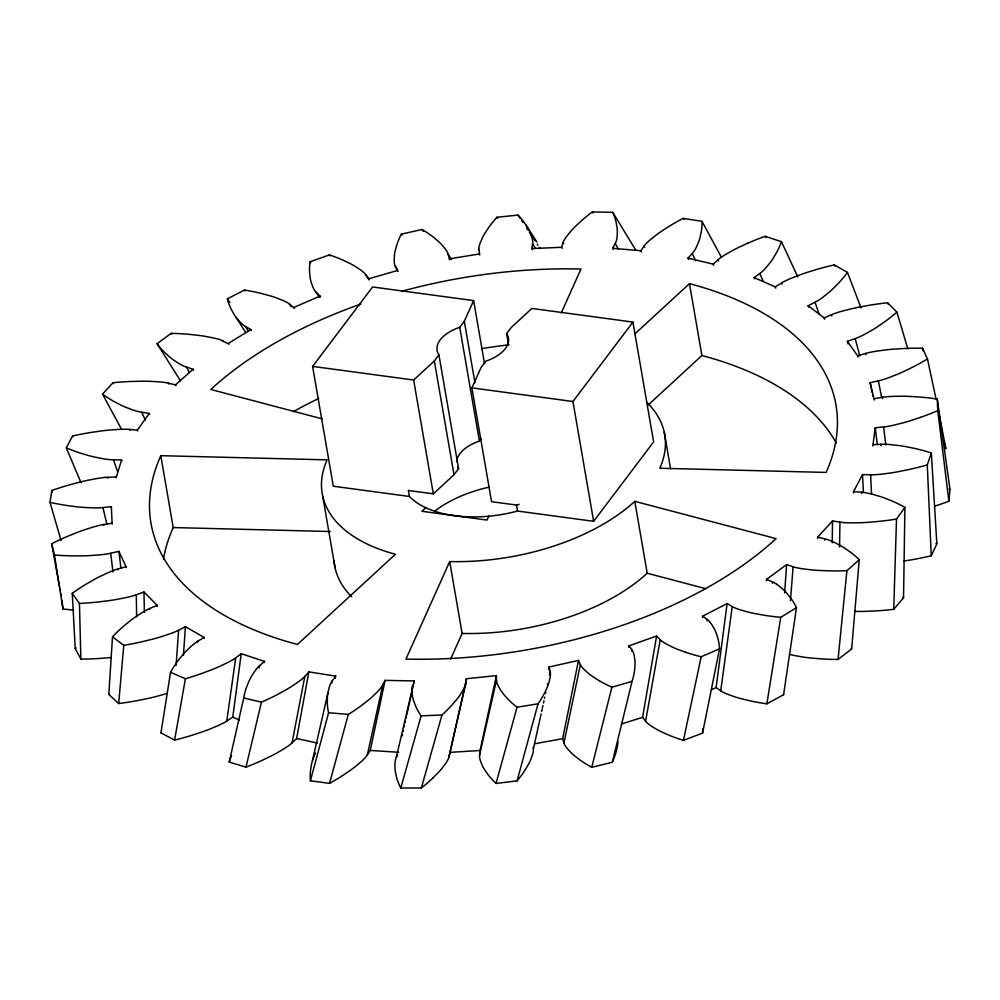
<?xml version="1.0" encoding="UTF-8"?>
<svg xmlns="http://www.w3.org/2000/svg" width="1000" height="1000" viewBox="0 0 1000 1000"><rect width="100%" height="100%" fill="white"/><g stroke="black" fill="none" stroke-linecap="round" stroke-linejoin="round"><path stroke-width="1.5" d="M854.488 611.4L857.275 611.438A135.863 73.8 -9.8 0 0 864.15 611.4L874.388 611A176.5 95.875 -9.8 0 0 893.725 609.325L903.55 597.812L904.912 507.362L896.513 519.075A176.5 95.875 -9.8 0 1 877.138 521.562L866.825 522.413A135.863 73.8 -9.8 0 1 859.85 522.75L850.7 522.85A102.387 55.613 -9.8 0 1 848.612 522.812L846.125 522.725A49.837 27.075 -9.8 0 1 842.05 522.438L832.513 520.938L832.225 542.85M839.95 522.188L839.55 546.938M157.175 606.312L157.188 605.363L143.975 592.013L134.275 595.475A49.837 27.075 -9.8 0 1 130 596.65L127.463 597.263A102.387 55.613 -9.8 0 1 125.35 597.737L116.1 599.525A135.863 73.8 -9.8 0 1 109.087 600.625L98.75 601.925A176.5 95.875 -9.8 0 1 79.425 603.425L72.263 593.312A176.5 95.875 -9.8 0 1 86.15 584.15L94.125 579.538A135.863 73.8 -9.8 0 1 99.8 576.562L107.688 572.85A102.387 55.613 -9.8 0 1 109.575 572.038L111.862 571.087A49.837 27.075 -9.8 0 1 115.775 569.625L126 566.688L126.075 567.6M149.787 609.412L149.812 608.462L157.188 605.363M896.513 519.075L893.725 609.325M479.738 255.037L478.862 248.113A49.837 27.075 -9.8 0 1 479.338 245.688L479.762 244.225A102.387 55.613 -9.8 0 1 480.188 243L482.463 237.712A135.863 73.8 -9.8 0 1 484.637 233.738L488.4 227.938A176.5 95.875 -9.8 0 1 496.925 217.262L517.962 215.1A176.5 95.875 -9.8 0 1 525.375 224.125L528.525 229.2A135.863 73.8 -9.8 0 1 530.275 232.775L531.987 237.65A102.387 55.613 -9.8 0 1 532.263 238.8L532.537 240.188A49.837 27.075 -9.8 0 1 532.75 242.55L531.825 248.562L532.463 249.625M52.312 492.15L51.8 490.475L50 502.312A176.5 95.875 -9.8 0 0 66.912 505.513L76.312 506.763A135.863 73.8 -9.8 0 0 82.875 507.375L91.788 507.825A102.387 55.613 -9.8 0 0 93.875 507.875L96.4 507.887A49.837 27.075 -9.8 0 0 100.65 507.762L111.312 506.662L112.163 524.1M465.438 683.438L466.438 678.713L496.425 675.612L480.075 750.5L479.525 756.475A49.837 27.075 -9.8 0 0 479.875 758.812L480.225 760.188A102.387 55.613 -9.8 0 0 480.575 761.325L482.587 766.137A135.863 73.8 -9.8 0 0 484.55 769.638L488.025 774.625A176.5 95.875 -9.8 0 0 496.025 783.438L517.075 780.875A176.5 95.875 -9.8 0 0 525.025 770.125L528.475 764.3A135.863 73.8 -9.8 0 0 530.425 760.325L532.4 755.025A102.387 55.613 -9.8 0 0 532.75 753.8L533.1 752.337A49.837 27.075 -9.8 0 0 533.425 749.925L533.275 747.513M817.588 538.55L817.625 537.175L832.513 520.938M824.688 540.163L824.737 538.787L817.625 537.175M167.375 693.288L166.15 693.675A102.387 55.613 -9.8 0 1 164.112 694.312L155.137 696.787A135.863 73.8 -9.8 0 1 148.25 698.413L138.025 700.5A176.5 95.875 -9.8 0 1 118.688 703.538L108.8 694.412L112.513 636.838A176.5 95.875 -9.8 0 1 123.162 626.575L129.55 621.3A135.863 73.8 -9.8 0 1 134.2 617.812L140.838 613.375A102.387 55.613 -9.8 0 1 142.45 612.388L144.425 611.225A49.837 27.075 -9.8 0 1 147.863 609.375L149.812 608.462M923.138 350.938L922.487 348.212L927.475 358.95A176.5 95.875 -9.8 0 1 912.212 367.4L903.575 371.587A135.863 73.8 -9.8 0 1 897.475 374.275L889.1 377.55A102.387 55.613 -9.8 0 1 887.113 378.263L884.712 379.075A49.837 27.075 -9.8 0 1 880.625 380.325L870.125 382.675L874.05 398.7L884.688 396.962A49.837 27.075 -9.8 0 1 888.988 396.575L891.562 396.425A102.387 55.613 -9.8 0 1 893.688 396.337L902.85 396.225A135.863 73.8 -9.8 0 1 909.638 396.4L919.463 397.013A176.5 95.875 -9.8 0 1 937.3 399.05L950 489.462L948.888 501.25A176.5 95.875 -9.8 0 1 934.513 506.2M176.075 665.375L178.637 630.237L185.4 626.675L204.1 637.425L204 638.425M183.438 655.312L185.4 626.675M824.737 538.787L826.6 539.312A49.837 27.075 -9.8 0 1 829.875 540.462L831.737 541.225A102.387 55.613 -9.8 0 1 833.263 541.888L839.463 545A135.863 73.8 -9.8 0 1 843.775 547.562L849.638 551.575A176.5 95.875 -9.8 0 1 859.262 559.738L846.9 570.688A176.5 95.875 -9.8 0 1 827.925 570.812L818 570.388A135.863 73.8 -9.8 0 1 811.388 569.875L802.837 568.837A102.387 55.613 -9.8 0 1 800.913 568.525L798.625 568.125A49.837 27.075 -9.8 0 1 794.95 567.325L786.663 564.6L784.6 592.95M793.1 566.8L790.462 600.662M859.25 559.75L851.663 648.913L838.05 659.463A176.5 95.875 -9.8 0 1 819.425 658.75L809.762 657.9A135.863 73.8 -9.8 0 1 803.337 657.087L795.1 655.662A102.387 55.613 -9.8 0 1 793.25 655.263L791.062 654.762A49.837 27.075 -9.8 0 1 789.638 654.388M118.688 703.525L123.775 645.337L112.513 636.838M766.413 580.712L766.525 579.362L786.663 564.6M846.9 570.688L838.05 659.463M920.3 417.425L910.638 420.625A135.863 73.8 -9.8 0 1 903.938 422.612L894.862 424.925A102.387 55.613 -9.8 0 1 892.75 425.4L890.2 425.938A49.837 27.075 -9.8 0 1 885.913 426.7L875.238 427.8L872.812 446.05M772.4 583.25L772.525 581.888L766.525 579.362M197.65 642.225L197.75 641.225L204.1 637.425M780.75 617.312L766.862 703.825L783.587 694.725L796.488 607.65L780.75 617.312A176.5 95.875 -9.8 0 1 763.062 615.062L754 613.4A135.863 73.8 -9.8 0 1 748.05 612.038L740.5 609.913A102.387 55.613 -9.8 0 1 738.825 609.362L736.862 608.663A49.837 27.075 -9.8 0 1 733.763 607.388L727.113 603.562L716.112 687.55L711.388 689.812M732.237 606.625L720.725 690.875L722.113 691.712A49.837 27.075 -9.8 0 0 724.987 693.15L726.812 693.938A102.387 55.613 -9.8 0 0 728.388 694.562L735.5 697.062A135.863 73.8 -9.8 0 0 741.15 698.688L749.812 700.788A176.5 95.875 -9.8 0 0 766.85 703.825M397.537 754.675L395.9 758.263A49.837 27.075 -9.8 0 0 395.288 760.788L395.087 762.237A102.387 55.613 -9.8 0 0 394.975 763.45L394.975 768.612A135.863 73.8 -9.8 0 0 395.45 772.45L396.737 777.975A176.5 95.875 -9.8 0 0 400.763 788L421.337 788.012L441.975 714.975A176.5 95.875 -9.8 0 0 452.325 704.65L457.113 698.988A135.863 73.8 -9.8 0 0 460 695.088L463.237 689.837A102.387 55.613 -9.8 0 0 463.888 688.625L464.588 687.163A49.837 27.075 -9.8 0 0 465.525 684.712L466.438 678.713M197.75 641.225L196.125 642.325A49.837 27.075 -9.8 0 0 193.312 644.475L191.737 645.8A102.387 55.613 -9.8 0 0 190.475 646.925L185.4 651.875A135.863 73.8 -9.8 0 0 181.988 655.7L177.5 661.4A176.5 95.875 -9.8 0 0 170.562 672.262L160.95 732.875L174.6 740.1A176.5 95.875 -9.8 0 0 193.212 734.875L202.862 731.663A135.863 73.8 -9.8 0 0 209.275 729.287L217.512 725.863A102.387 55.613 -9.8 0 0 219.35 725.025L221.537 723.988A49.837 27.075 -9.8 0 0 225.025 722.163L232.763 717.15L241.238 653.713L264.538 661.388L264.375 662.438M702.487 617.475L702.663 616.15L727.113 603.562M226.762 721.125L235.7 657.875L241.238 653.713M707.062 620.825L707.25 619.487L702.663 616.15M264.538 661.388L259.513 665.713L259.175 667.8M628.787 647.125L629.012 645.837L656.625 636L642.575 717.337L646.55 722.362A49.837 27.075 -9.8 0 0 648.662 724.188L650.062 725.225A102.387 55.613 -9.8 0 0 651.275 726.062L656.925 729.5A135.863 73.8 -9.8 0 0 661.55 731.875L668.775 735.1A176.5 95.875 -9.8 0 0 683.45 740.35L702.55 733.125L719.538 648.85A176.5 95.875 -9.8 0 0 717.875 638.35L716.137 632.913A135.863 73.8 -9.8 0 0 714.562 629.3L711.85 624.675A102.387 55.613 -9.8 0 0 711.112 623.638L710.175 622.425M656.625 636L660.2 639.775L645.575 721.325M235.7 657.875L234.062 658.975A49.837 27.075 -9.8 0 1 230.775 660.913L228.713 662.025A102.387 55.613 -9.8 0 1 226.95 662.925L219.075 666.65A135.863 73.8 -9.8 0 1 212.9 669.262L203.55 672.825A176.5 95.875 -9.8 0 1 185.4 678.775L174.6 740.1M335.262 678.312L335.675 676.112L308.863 671.9L296.625 738.538L290.637 744.163A49.837 27.075 -9.8 0 1 287.775 746.287L285.95 747.525A102.387 55.613 -9.8 0 1 284.387 748.538L277.3 752.75A135.863 73.8 -9.8 0 1 271.65 755.763L263.012 759.95A176.5 95.875 -9.8 0 1 246 767.138L229.213 762.113L243.738 697.962A176.5 95.875 -9.8 0 1 246.612 687L248.988 681.137A135.863 73.8 -9.8 0 1 251 677.15L254.275 671.912A102.387 55.613 -9.8 0 1 255.125 670.713L256.225 669.287A49.837 27.075 -9.8 0 1 258.263 666.938L259.513 665.713M631.75 651.112L631.987 649.825L629.012 645.837M413.713 683.25L414.2 680.938L385.112 680.362L381.925 686.4A49.837 27.075 -9.8 0 1 380.112 688.775L378.9 690.188A102.387 55.613 -9.8 0 1 377.825 691.363L372.775 696.312A135.863 73.8 -9.8 0 1 368.575 699.95L361.95 705.15A176.5 95.875 -9.8 0 1 348.312 714.425L329.538 783.363L310.425 780.788A176.5 95.875 -9.8 0 1 310.575 770.025L311.5 764.2A135.863 73.8 -9.8 0 1 312.55 760.212L329.25 687.188A102.387 55.613 -9.8 0 1 329.675 685.962L330.238 684.5A49.837 27.075 -9.8 0 1 331.413 682.062L335.675 676.112M308.863 671.9L304.812 676.462L292.025 742.975M548.525 669.5L549.025 667.013L578.513 660.4L562.663 738.662L564.412 744.287A49.837 27.075 -9.8 0 0 565.662 746.413L566.562 747.65A102.387 55.613 -9.8 0 0 567.362 748.662L571.275 752.887A135.863 73.8 -9.8 0 0 574.663 755.9L580.138 760.1A176.5 95.875 -9.8 0 0 591.737 767.3L612.3 762.288A176.5 95.875 -9.8 0 0 616.263 751.3L617.537 745.45A135.863 73.8 -9.8 0 0 617.987 741.513M332.212 680.775L331.775 682.975M578.513 660.4L580.375 664.7L563.9 743.1M385.112 680.362L370.262 750.438L366.325 756.425A49.837 27.075 -9.8 0 1 364.212 758.763L362.825 760.138A102.387 55.613 -9.8 0 1 361.625 761.275L356 766.075A135.863 73.8 -9.8 0 1 351.388 769.575L344.175 774.55A176.5 95.875 -9.8 0 1 329.55 783.363M549.025 667.013L550.237 671.475L549.475 675.188M382.738 685.1L367.287 755.15M413.475 684.388L412.987 686.675M465.825 683.5L448.525 758.375A49.837 27.075 -9.8 0 1 447.287 760.812L446.4 762.262A102.387 55.613 -9.8 0 1 445.6 763.462L441.712 768.637A135.863 73.8 -9.8 0 1 438.35 772.463L432.9 778M496.425 675.612L496.488 680.25L479.513 755.2M414.2 680.938L396.362 757.05M404.237 726.938L404.475 725.825M402.325 735.825L402.562 734.725M403.275 731.388L403.525 730.275M405.2 722.475L405.438 721.363M412.5 688.938L411.775 692.312M465.188 684.613L449.025 757.075M545.562 693.438L545.825 692.225M547.388 684.95L547.65 683.737M406.163 718.025L406.413 716.9M406.887 714.675L407.625 711.325M409.812 701.275L411.525 693.438M543.462 703.1L543.987 700.688M544.513 698.275L544.775 697.062M540.312 717.562L539.525 721.188M540.575 716.363L541.1 713.95M541.625 711.538L542.15 709.125M542.413 707.913L542.938 705.512M409.575 702.4L408.837 705.75M407.863 710.212L408.6 706.875M539.25 722.387L533.425 748.65M632.025 649.9L632.6 650.888A49.837 27.075 -9.8 0 1 633.562 653.188L633.975 654.55A102.387 55.613 -9.8 0 1 634.25 655.7L634.975 660.775A135.863 73.8 -9.8 0 1 635.05 664.663L634.562 670.45A176.5 95.875 -9.8 0 1 632.05 681.4L612.3 762.288M683.45 740.337L701.175 656.762L719.538 648.85M304.812 676.462L303.637 677.6A49.837 27.075 -9.8 0 1 300.938 679.887L299.262 681.188A102.387 55.613 -9.8 0 1 297.812 682.237L291.2 686.688A135.863 73.8 -9.8 0 1 285.887 689.887L277.7 694.375A176.5 95.875 -9.8 0 1 261.425 702.163L245.987 767.138M632.038 681.4L611.888 687.212L591.75 767.3M327.275 702.175A176.5 95.875 -9.8 0 0 328.575 712.738L310.425 780.788M496.5 680.337L496.675 681.5A49.837 27.075 -9.8 0 0 497.337 683.775L497.887 685.113A102.387 55.613 -9.8 0 0 498.387 686.213L501.087 690.837A135.863 73.8 -9.8 0 0 503.562 694.188L507.75 698.925A176.5 95.875 -9.8 0 0 517.05 707.225L496.025 783.438M412.463 685.7L412.15 686.988A49.837 27.075 -9.8 0 0 411.887 689.412L411.875 690.837A102.387 55.613 -9.8 0 0 411.912 692.038L412.625 697.1A135.863 73.8 -9.8 0 0 413.625 700.837L415.688 706.213A176.5 95.875 -9.8 0 0 421.125 715.863L400.775 788M116.1 477.85L121.613 459.95L111.263 459.738A49.837 27.075 -9.8 0 1 107.275 459.338L104.925 459.012A102.387 55.613 -9.8 0 1 103 458.7L94.9 457.125A135.863 73.8 -9.8 0 1 89.038 455.675L80.763 453.237A176.5 95.875 -9.8 0 1 66.275 447.85L72.55 435.95A176.5 95.875 -9.8 0 1 91.775 432.325L102.112 430.85A135.863 73.8 -9.8 0 1 109.138 430.075L118.438 429.412A102.387 55.613 -9.8 0 1 120.562 429.312L123.112 429.25A49.837 27.075 -9.8 0 1 127.312 429.263L137.325 430.125L137.675 431M517.075 780.875L538.05 703.8L517.062 707.225M872.675 444.688L883.25 444.237A49.837 27.075 -9.8 0 1 887.387 444.375L889.837 444.55A102.387 55.613 -9.8 0 1 891.862 444.712L900.413 445.75A135.863 73.8 -9.8 0 1 906.663 446.775L915.562 448.625A176.5 95.875 -9.8 0 1 931.35 452.95L927.288 464.888L931.25 555.75A176.5 95.875 -9.8 0 1 912.113 559.712L903.812 561.075M312.55 760.212L314.55 754.925M562.175 248.375L561.538 247.3L563.6 241.238A49.837 27.075 -9.8 0 1 564.987 238.812L565.95 237.362A102.387 55.613 -9.8 0 1 566.812 236.163L570.988 231.038A135.863 73.8 -9.8 0 1 574.55 227.237L580.288 221.788A176.5 95.875 -9.8 0 1 592.35 211.925L612.762 212.325L635.662 249.988M931.338 452.95L936.85 543.825L931.25 555.75M449.7 561.562L405.938 659.075A347.55 188.775 -9.8 0 0 776.125 538.625L634.788 501.337A173.775 94.388 -9.8 0 1 449.7 561.562L462.113 633.45L450.7 658.888M561.312 312.838L580.975 269.025A347.55 188.775 -9.8 0 0 401.55 291.337M312.6 366.4L413.65 380.025L434.338 360.938L438.925 354.862A36.2 19.663 -9.8 0 1 459.738 327.3L464.325 321.225L473.625 300.6L372.587 286.975L312.6 366.4L333.3 486.213L409.4 496.475A94.125 51.125 -9.8 0 0 517.525 511.05L593.638 521.312L653.625 441.887L632.925 322.075L531.875 308.45L511.188 327.537L506.6 333.612A36.2 19.663 -9.8 0 1 485.788 361.175L481.2 367.25L471.9 387.875L491.562 501.7L516.5 505.062A94.125 51.125 -9.8 0 0 519.075 504.338M488.75 516.213L487.013 520.062L421.925 511.287L425.788 507.725M927.288 464.9A176.5 95.875 -9.8 0 1 908.425 469.625L898.2 471.7A135.863 73.8 -9.8 0 1 891.188 472.887L881.862 474.125A102.387 55.613 -9.8 0 1 879.712 474.35L877.125 474.575A49.837 27.075 -9.8 0 1 872.85 474.812L862.5 474.613L853.575 491.575L853.612 492.95M613.288 249.425L612.675 248.312L615.85 242.275A49.837 27.075 -9.8 0 0 616.575 239.825L616.875 238.375A102.387 55.613 -9.8 0 0 617.05 237.162L617.362 231.95A135.863 73.8 -9.8 0 0 617.112 228.088L616.163 222.488A176.5 95.875 -9.8 0 0 612.775 212.325M315.487 752.975L315.125 753.7A102.387 55.613 -9.8 0 0 314.738 754.513M137.325 430.125L149.3 413.425L149.688 414.3M612.675 248.312L640.8 250.725L645.062 244.775A49.837 27.075 -9.8 0 1 647.288 242.463L648.75 241.1A102.387 55.613 -9.8 0 1 650.013 239.988L655.888 235.263A135.863 73.8 -9.8 0 1 660.662 231.825L668.112 226.95A176.5 95.875 -9.8 0 1 683.162 218.363L701.975 221.325L721.5 257.425M409.4 496.475L408.363 490.475L433.312 493.837L454 474.75L458.587 468.675L438.925 354.862M456.613 461.712A36.2 19.663 -9.8 0 1 479.4 441.125L481.238 438.688M593.638 521.312L572.938 401.5L632.925 322.075M688.525 259.312L687.95 258.137L693.238 252.362A49.837 27.075 -9.8 0 0 694.862 249.95L695.7 248.5A102.387 55.613 -9.8 0 0 696.338 247.275L698.637 241.988A135.863 73.8 -9.8 0 0 699.912 238L701.2 232.15A176.5 95.875 -9.8 0 0 701.988 221.325M175.912 385.75L175.463 384.862L166.612 382.762A49.837 27.075 -9.8 0 0 162.6 382.2L160.2 381.95A102.387 55.613 -9.8 0 0 158.175 381.775L149.275 381.3A135.863 73.8 -9.8 0 0 142.438 381.213L132.262 381.425A176.5 95.875 -9.8 0 0 112.987 382.738L102.537 394.137L121.6 429.412M175.463 384.862L193.075 369.275L193.55 370.163M634.775 334L689.475 283.65A347.55 188.775 -9.8 0 1 826.125 472.425L659.788 468.237A173.775 94.388 -9.8 0 0 646.675 402.225M648.337 404.837L701.9 355.538L689.475 283.65M687.95 258.137L713.162 264.125L719.438 258.575A49.837 27.075 -9.8 0 1 722.4 256.488L724.287 255.275A102.387 55.613 -9.8 0 1 725.888 254.288L733.188 250.175A135.863 73.8 -9.8 0 1 738.962 247.262L747.775 243.2M754.65 278.825L754.125 277.6L761.287 272.35A49.837 27.075 -9.8 0 0 763.725 270.087L765.075 268.7A102.387 55.613 -9.8 0 0 766.15 267.525L770.337 262.4A135.863 73.8 -9.8 0 0 773.062 258.475L776.525 252.662A176.5 95.875 -9.8 0 0 781.45 241.675L765.1 236.3A176.5 95.875 -9.8 0 0 747.788 243.212M180.525 380.887L157.075 343.7L171.2 333.338A176.5 95.875 -9.8 0 1 189.638 334.4L199.188 335.45A135.863 73.8 -9.8 0 1 205.512 336.4L213.6 337.987A102.387 55.613 -9.8 0 1 215.413 338.413L217.55 338.975A49.837 27.075 -9.8 0 1 220.963 340.012L229 344.212M228.475 343.312L250.9 329.55L251.438 330.462M754.125 277.6L775.25 286.863L783.238 281.975A49.837 27.075 -9.8 0 1 786.8 280.2L789.025 279.2A102.387 55.613 -9.8 0 1 790.9 278.387L799.275 275.1A135.863 73.8 -9.8 0 1 805.775 272.838L815.55 269.788A176.5 95.875 -9.8 0 1 834.325 264.875L847.45 272.425L861.025 307.913M808.562 307.05L808.125 305.775L816.812 301.3A49.837 27.075 -9.8 0 0 819.963 299.288L821.75 298.038A102.387 55.613 -9.8 0 0 823.2 296.975L829.075 292.25A135.863 73.8 -9.8 0 0 833.138 288.575L838.612 283.05A176.5 95.875 -9.8 0 0 847.45 272.425M245.4 332.05L236.225 317.538A135.863 73.8 -9.8 0 1 233.912 314.137L231.075 308.975A176.5 95.875 -9.8 0 1 227.338 298.875L244.488 290.038A176.5 95.875 -9.8 0 1 261.225 293.438L269.688 295.7A135.863 73.8 -9.8 0 1 275.212 297.45L282.113 300.1A102.387 55.613 -9.8 0 1 283.637 300.763L285.4 301.588A49.837 27.075 -9.8 0 1 288.175 303.087L294.45 308.325M178.525 630.3L176.7 631.15A49.837 27.075 -9.8 0 1 172.887 632.725M293.875 307.4L320.062 296.112L320.65 297.062M808.125 305.775L824.163 317.9L833.487 313.888A49.837 27.075 -9.8 0 1 837.487 312.525L839.95 311.775A102.387 55.613 -9.8 0 1 842.013 311.175L851.062 308.863A135.863 73.8 -9.8 0 1 857.987 307.35L868.263 305.45A176.5 95.875 -9.8 0 1 887.625 302.762L896.9 312.137L907.837 348.812M172.887 632.725L170.538 633.6A102.387 55.613 -9.8 0 1 168.55 634.312L159.787 637.137A135.863 73.8 -9.8 0 1 153.038 639.038L142.95 641.525A176.5 95.875 -9.8 0 1 123.775 645.337M848.112 343.988L847.4 341.362L857.225 337.85A49.837 27.075 -9.8 0 0 860.925 336.188L863.075 335.138A102.387 55.613 -9.8 0 0 864.825 334.225L872.138 330.125A135.863 73.8 -9.8 0 0 877.325 326.875L884.562 321.9A176.5 95.875 -9.8 0 0 896.9 312.137M320.062 296.112L315.363 291.363A49.837 27.075 -9.8 0 1 314 289.275L313.312 287.975A102.387 55.613 -9.8 0 1 312.812 286.875L311.075 282A135.863 73.8 -9.8 0 1 310.25 278.225L309.613 272.575A176.5 95.875 -9.8 0 1 310.038 261.788L329.425 254.887A176.5 95.875 -9.8 0 1 343.663 260.45M642.575 717.337L621.337 724.025M343.675 260.438L350.662 263.825A135.863 73.8 -9.8 0 1 355.112 266.312L360.513 269.875A102.387 55.613 -9.8 0 1 361.662 270.738L362.987 271.812A49.837 27.075 -9.8 0 1 364.975 273.688L368.612 278.812L397.337 270.538L397.962 271.525M847.4 341.362L857.625 355.763L867.837 352.825A49.837 27.075 -9.8 0 1 872.087 351.925L874.663 351.463A102.387 55.613 -9.8 0 1 876.812 351.112L886.137 349.875A135.863 73.8 -9.8 0 1 893.162 349.188L903.45 348.525A176.5 95.875 -9.8 0 1 922.487 348.2M112 523.212L101.35 524.95A49.837 27.075 -9.8 0 0 97.137 525.962L94.65 526.638A102.387 55.613 -9.8 0 0 92.587 527.225L83.812 530.05A135.863 73.8 -9.8 0 0 77.375 532.388L68.162 536.1A176.5 95.875 -9.8 0 0 51.7 543.75L54.45 555A176.5 95.875 -9.8 0 0 73 555.862L83.112 555.837A135.863 73.8 -9.8 0 0 90.062 555.588L99.35 554.9A102.387 55.613 -9.8 0 0 101.512 554.688L104.087 554.375A49.837 27.075 -9.8 0 0 108.387 553.737L118.888 551.375L126 566.688M449.825 259.9L447.788 253.188A49.837 27.075 -9.8 0 0 446.662 251.025L445.85 249.762A102.387 55.613 -9.8 0 0 445.112 248.725L441.475 244.4A135.863 73.8 -9.8 0 0 438.3 241.312L433.113 236.975A176.5 95.875 -9.8 0 0 422.038 229.5L401.337 234.15L402.038 235.125M562.663 738.662L534.7 743.775M449.188 258.888L479.1 254M105.262 477.425L115.825 476.975M480.075 750.5L450.25 752.325M531.825 248.562L561.538 247.3M441.975 714.975L421.125 715.863M160.8 455.675L327.125 459.862A173.775 94.388 -9.8 0 0 395.45 554.25L297.438 644.45A347.55 188.775 -9.8 0 1 160.8 455.675L173.212 527.562A347.55 188.775 -9.8 0 0 163.463 559.025M173.212 527.562L330.213 531.512M398.713 752.3L370.262 750.438M348.3 714.425L328.575 712.725M853.575 491.575L863.575 492.438A49.837 27.075 -9.8 0 1 867.375 493.1L869.587 493.575A102.387 55.613 -9.8 0 1 871.4 494L878.95 496.125A135.863 73.8 -9.8 0 1 884.362 497.962L891.912 500.962A176.5 95.875 -9.8 0 1 904.925 507.35M471.9 387.875L572.938 401.5M102.537 394.137A176.5 95.875 -9.8 0 0 113.925 401.463L120.662 404.988A135.863 73.8 -9.8 0 0 125.55 407.2L132.475 409.837A102.387 55.613 -9.8 0 0 134.15 410.387L136.2 411.012A49.837 27.075 -9.8 0 0 139.75 411.925L149.3 413.425M317.438 743.062L296.625 738.538M261.425 702.163L243.738 697.962M322.05 418.825L210.787 389.475A347.55 188.775 -9.8 0 1 360.988 304.012M462.113 633.45A173.775 94.388 -9.8 0 0 647.212 573.225L705.85 588.7M157.062 343.7A176.5 95.875 -9.8 0 0 164.825 352.612L169.713 357.062A135.863 73.8 -9.8 0 0 173.412 359.938L178.825 363.5A102.387 55.613 -9.8 0 0 180.162 364.263L181.825 365.163A49.837 27.075 -9.8 0 0 184.788 366.55L193.075 369.275M685.588 652.262L677.825 649.425A135.863 73.8 -9.8 0 1 672.812 647.288L666.625 644.175A102.387 55.613 -9.8 0 1 665.275 643.4L663.725 642.438A49.837 27.075 -9.8 0 1 661.325 640.75M185.4 678.775L170.575 672.275M239.4 720.025L232.763 717.15M772.525 581.888L774.038 582.663A49.837 27.075 -9.8 0 1 776.637 584.25M236.225 317.538L239.887 321.863A102.387 55.613 -9.8 0 0 240.837 322.812L242.037 323.938A49.837 27.075 -9.8 0 0 244.25 325.725L250.9 329.55M599.138 680.662L593.013 676.787A135.863 73.8 -9.8 0 1 589.188 673.975L584.637 670.013A102.387 55.613 -9.8 0 1 583.688 669.05L582.612 667.875A49.837 27.075 -9.8 0 1 581.038 665.837L580.375 664.7M776.637 584.25L778.088 585.262A102.387 55.613 -9.8 0 1 779.237 586.138L783.8 590.1A135.863 73.8 -9.8 0 1 786.825 593.25L790.713 598.1A176.5 95.875 -9.8 0 1 796.488 607.65M716.112 687.55L720.725 690.875M661.338 640.738L660.2 639.775M707.25 619.487L708.363 620.475A49.837 27.075 -9.8 0 1 710.163 622.425M329.425 254.887L330.1 255.812M310.05 261.788L310.712 262.7M422.025 229.513L423.438 231.475M244.488 290.038L245.113 290.925M227.338 298.875L228.562 300.637M496.925 217.262L497.638 218.3M229.175 301.525L229.788 302.413M517.962 215.1L520.1 218.238M521.525 220.35L522.95 222.488M526.525 227.875L527.95 230.037M529.388 232.2L530.1 233.275M530.812 234.35L531.538 235.438M532.25 236.525L532.962 237.6M533.675 238.688L535.112 240.863M537.263 244.125L537.975 245.212M539.4 247.387L540.112 248.475M401.325 234.15A176.5 95.875 -9.8 0 0 396.75 245.138L395.138 251A135.863 73.8 -9.8 0 0 394.45 254.963L394.175 260.163A102.387 55.613 -9.8 0 0 394.225 261.35L394.35 262.775A49.837 27.075 -9.8 0 0 394.8 265.087L397.762 270.225M365.875 274.75L369 279.6M171.2 333.338L171.75 334.188M525.812 224.75L536.875 241.975M316.262 292.438L319.262 297.15M592.362 211.925L593.05 213.012M448.212 254.387L451.45 259.488M368.612 278.812L369.225 279.788M289.5 303.962L291.25 306.737M478.787 249.4L479.438 250.425M532.675 243.837L535.262 248.113M245.575 326.6L248.325 331.138M563.038 242.537L563.675 243.625M222.662 340.662L223.188 341.55M111.363 657.475A135.863 73.8 -9.8 0 1 110.35 657.575L100.037 658.425A176.5 95.875 -9.8 0 1 80.887 659.112L75.225 648.55L72.263 593.312M683.162 218.363L683.825 219.513M615.3 243.575L618.425 249.213M112.975 382.738L113.45 383.575M186.488 367.188L189.363 372.488M644.025 246.038L644.638 247.175M640.8 250.725L641.4 251.85M168.487 383.125L168.938 384M692.225 253.625L695.725 260.725M395.225 266.288L397.337 270.538M765.1 236.3L765.7 237.512M781.45 241.675L797.85 277.013M717.975 259.738L718.538 260.925M713.162 264.125L713.713 265.312M145.312 420.138L141.75 412.312M80.988 482.625L66.287 447.85M72.55 435.95L72.912 436.775M759.85 273.512L763 280.938M129.512 429.387L129.875 430.25M834.338 264.875L834.85 266.15M781.438 282.975L781.938 284.225M775.25 286.863L775.738 288.113M117.413 471.087L113.45 459.862M815.025 302.312L819.075 313.913M121.613 459.95L121.912 460.825M943.562 440.725L944.225 442.8M887.625 302.775L888.05 304.1M831.425 314.688L831.838 315.988M824.163 317.9L824.587 319.188M61.075 540.5L50 502.312M107.55 477.25L107.812 478.125M944.438 443.488L945.812 448.375A176.5 95.875 -9.8 0 1 944.788 448.925M855.163 338.663L859.875 355.975M865.612 353.387L865.938 354.725M857.625 355.763L857.95 357.088M106.875 524.125L102.938 507.6M111.312 506.662L111.525 507.537M927.475 358.95L936.1 399.312M61.1 594.138L61.45 595.788M60.412 590.812L59.9 588.312M937.525 406.3L937.812 407.7M938.375 410.487L939.225 414.688M59.562 586.638L58.725 582.45M58.55 581.613L51.7 543.763M939.5 416.075L940.337 420.275M878.388 380.887L881.587 397.2M870.125 382.675L871.188 388.062M940.612 421.675L945.812 448.375M871.45 389.412L871.988 392.125M872.513 394.85L872.775 396.2M103.625 524.513L103.8 525.4M73.713 610.1A176.5 95.875 -9.8 0 1 62.962 608.938L54.45 555M550.237 671.475L550.413 672.725A49.837 27.075 -9.8 0 1 550.4 675.113L550.25 676.562A102.387 55.613 -9.8 0 1 550.075 677.775L548.775 683.05A135.863 73.8 -9.8 0 1 547.337 687.038L544.65 692.9A176.5 95.875 -9.8 0 1 538.05 703.8M664.25 432.188L670.588 468.9M634.788 501.337L647.212 573.225M506.6 333.612L508.562 345M516.5 505.062L517.525 511.05M473.625 300.6L484.525 363.663M464.325 321.225L474.95 382.75M459.738 327.3L479.4 441.125M434.338 360.938L454 474.75M413.65 380.025L433.312 493.837M322.663 495.913L335.087 567.8M882.4 397.262L882.625 398.625M874.05 398.7L874.275 400.05M62.962 608.938L61.988 600.312M937.288 399.062L937.763 410.675L948.888 501.25M120.988 568.337L118.888 551.375M112.963 571.925L110.675 553.3M875.238 427.8L877.262 444.25M883.612 427L885.8 444.9M880.987 444.263L881.125 445.637M117.938 568.938L118.012 569.85M862.5 474.613L863.45 492.512M870.6 474.85L871.575 494.2M80.887 659.112L79.438 603.425M861.475 492.175L861.513 493.562M144.375 612.263L143.975 592.013M136.65 616.775L136.3 594.825M327.262 702.175L327.425 696.425A135.863 73.8 -9.8 0 1 327.938 692.475M351.65 596.775A173.775 94.388 -9.8 0 1 334.025 560.575M293.263 411.662A347.55 188.775 -9.8 0 1 318.738 398.488M481.488 348.625A347.55 188.775 -9.8 0 1 508.825 344.85M701.9 355.538A347.55 188.775 -9.8 0 1 836.275 442.987M51.8 490.462A176.5 95.875 -9.8 0 1 70.075 484.7L80.075 482.038A135.863 73.8 -9.8 0 1 86.975 480.45L96.225 478.663A102.387 55.613 -9.8 0 1 98.375 478.312L100.95 477.925A49.837 27.075 -9.8 0 1 105.262 477.425M611.875 687.212A176.5 95.875 -9.8 0 1 599.15 680.662M701.175 656.775A176.5 95.875 -9.8 0 1 685.6 652.262M937.775 410.675A176.5 95.875 -9.8 0 1 920.3 417.425M948.888 489.225A176.5 95.875 -9.8 0 1 950 489.45M935.913 543.45A176.5 95.875 -9.8 0 1 936.862 543.812M902.825 597.312A176.5 95.875 -9.8 0 1 903.562 597.812M851.175 648.312A176.5 95.875 -9.8 0 1 851.663 648.913M783.375 694.05A176.5 95.875 -9.8 0 1 783.6 694.725M702.725 728.8A176.5 95.875 -9.8 0 1 702.55 733.112M432.887 778A176.5 95.875 -9.8 0 1 421.337 788.012M229.213 762.113A176.5 95.875 -9.8 0 1 231.55 755.512M160.938 732.862A176.5 95.875 -9.8 0 1 161.425 732.15M108.8 694.412A176.5 95.875 -9.8 0 1 109.537 693.737M75.225 648.55A176.5 95.875 -9.8 0 1 76.175 647.95M435.262 510.763A94.125 51.125 -9.8 0 1 489.513 487.062M458.587 468.675A36.2 19.663 -9.8 0 1 457.675 467.113"/></g></svg>
